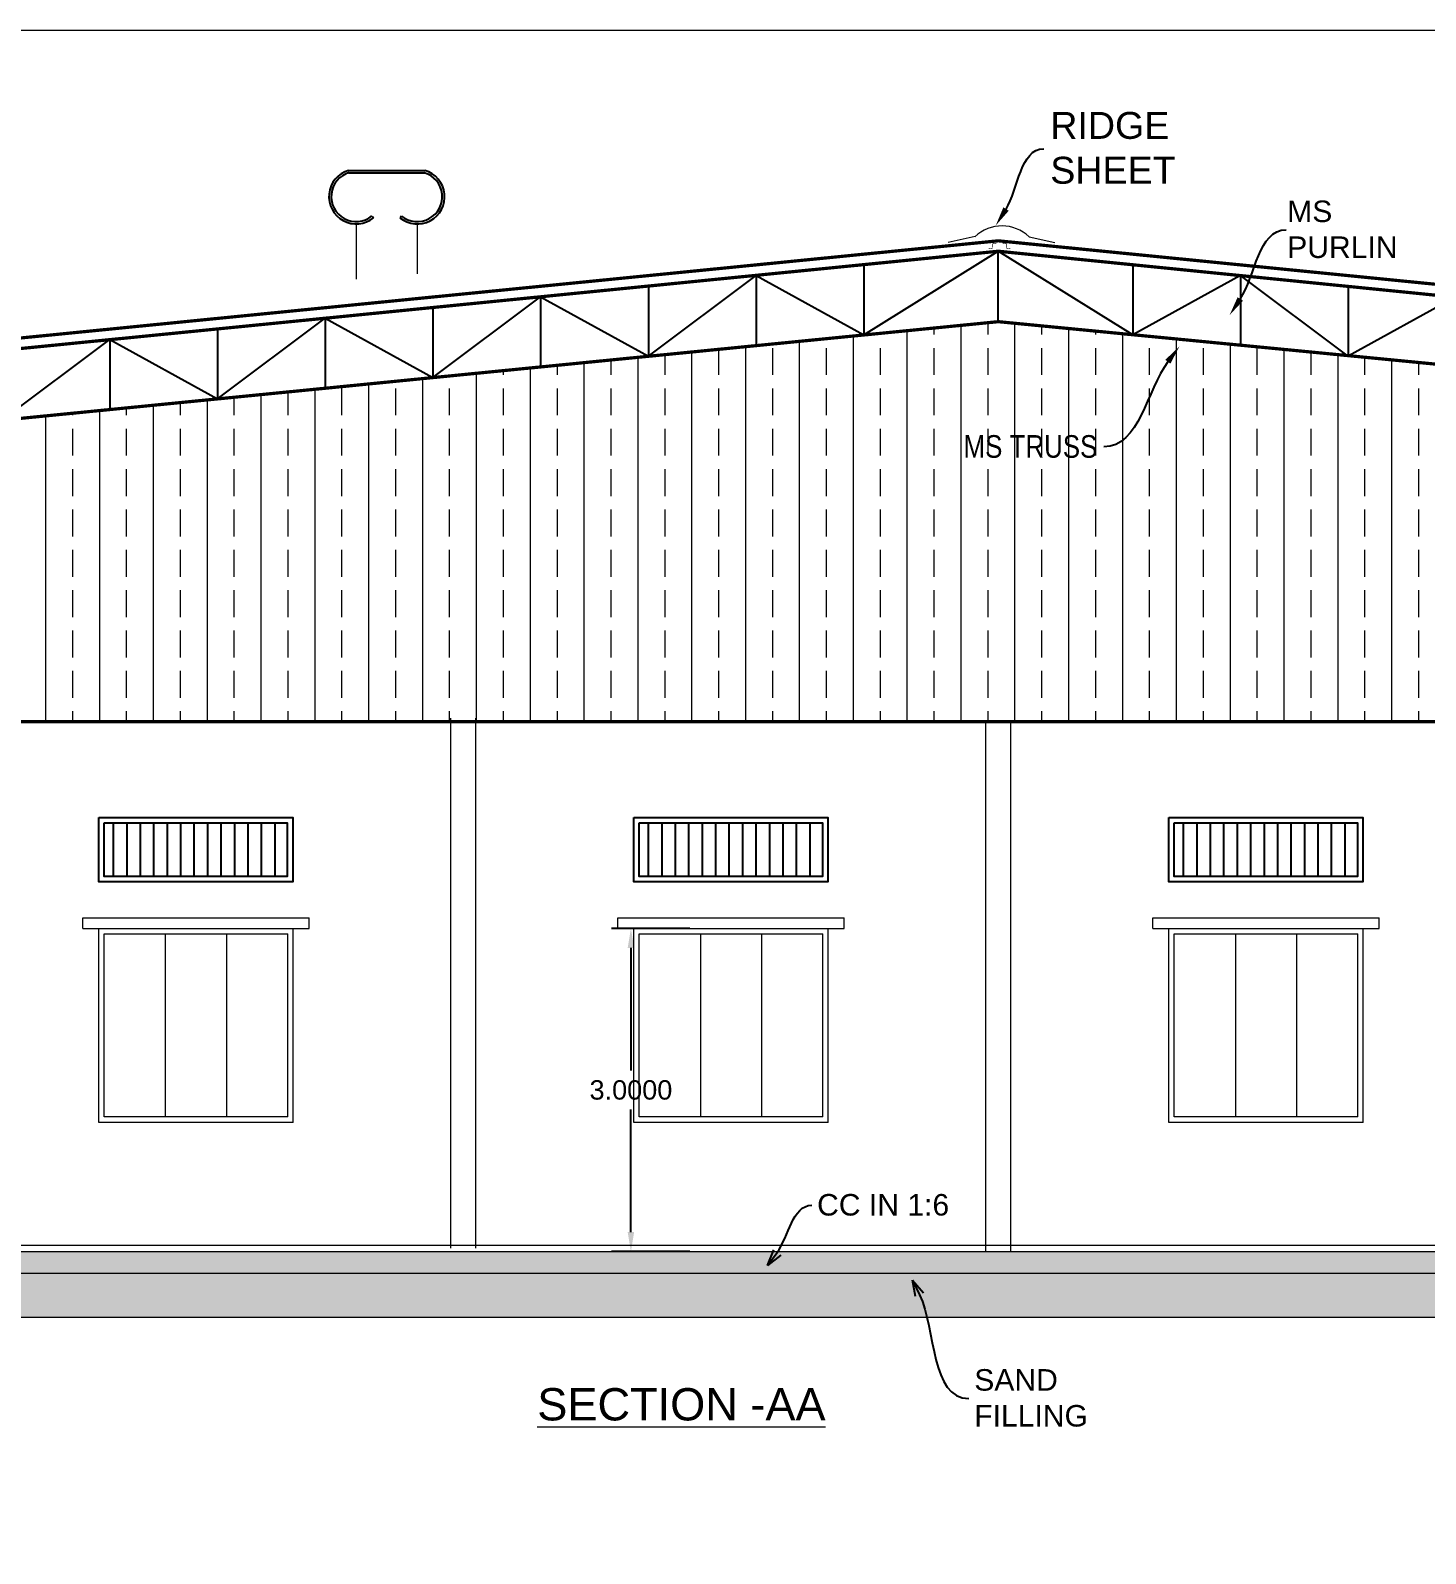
# Model space of a CAD drawing. Header units: metres. Extents: x 1521 to 1862, y -130 to 121.
# Drawn here: x 1533.78 to 1546.74, y -2.69 to 11.46 of the extents above; entities that cross this region are included whole.
import ezdxf
from ezdxf import colors
from ezdxf.entities.mleader import LeaderData, LeaderLine
from ezdxf.math import Vec2, Vec3

# ---------------------------------------------------------------- set-up
doc = ezdxf.new("R2010")
doc.units = ezdxf.units.M
doc.header["$MEASUREMENT"] = 0
doc.layers.get('DEFPOINTS').update_dxf_attribs({"lineweight": 9})
doc.layers.add('A-WALL', color=250, linetype='Continuous', lineweight=30)
for name, color, linetype in [('BLK_1_FLR_0_REGULAR_ROOM_1', 4, 'Continuous'), ('TAG', 8, 'Continuous'), ('WALL', 251, 'Continuous')]:
    doc.layers.add(name, color=color, linetype=linetype)
doc.styles.add('2', font='arial.ttf', dxfattribs={"height": 0.23})
doc.styles.add('MT', font='swissc.ttf', dxfattribs={"height": 0.3})
doc.styles.get("Standard").update_dxf_attribs({"font": 'arial.ttf'})
doc.dimstyles.get("Standard").update_dxf_attribs({"dimtxt": 0.18, "dimasz": 0.18, "dimexe": 0.18, "dimexo": 0.0625, "dimgap": 0.09, "dimtad": 0, "dimtih": 1, "dimtoh": 1, "dimdec": 4, "dimzin": 0, "dimdsep": 46, "dimtxsty": 'Standard', "dimcen": 0.09, "dimadec": 0, "dimazin": 0, "dimtfac": 1, "dimtdec": 4, "dimtofl": 0, "dimtmove": 0, "dimatfit": 3, "dimfxl": 0, "dimtolj": 1, "dimtzin": 0, "dimarcsym": 0})

# ---------------------------------------------------------------- blocks, each defined once
blk = doc.blocks.new('_Open30')
at = {"color": 0, "linetype": 'ByBlock', "lineweight": -2}
for p, q in [((-1, 0.268), (0, 0)), ((0, 0), (-1, -0.268)), ((0, 0), (-1, 0))]:
    blk.add_line(p, q, dxfattribs=at)
blk = doc.blocks.new('A$C1C3136BA')
at = {"layer": 'TAG', "ltscale": 0.25}
for p, q in [((0.227, 0.62), (1.113, 0.62)), ((0.227, 0.593), (1.113, 0.593)), ((0.499, 0.091), (0.516, 0.07)), ((0.841, 0.091), (0.824, 0.07))]:
    blk.add_line(p, q, dxfattribs=at)
for centre, radius, start, end in [((0.315, 0.316), 0.317, 106.2596, 309.2134), ((0.315, 0.316), 0.29, 106.2596, 309.2134), ((1.024, 0.316), 0.317, 230.7866, 73.7404), ((1.024, 0.316), 0.29, 230.7866, 73.7404)]:
    blk.add_arc(centre, radius, start, end, dxfattribs=at)
blk = doc.blocks.new('*D317')
at = {"layer": 'BLK_1_FLR_0_REGULAR_ROOM_1', "color": 0, "lineweight": -2}
for p, q in [((1539.905, 3.116), (1539.178, 3.116)), ((1539.358, 2.936), (1539.358, 1.798)), ((1539.358, 0.296), (1539.358, 1.434)), ((1539.905, 0.116), (1539.178, 0.116))]:
    blk.add_line(p, q, dxfattribs=at)
at = {"layer": 'BLK_1_FLR_0_REGULAR_ROOM_1', "color": 0}
for points in [[(1539.328, 2.936), (1539.388, 2.936), (1539.358, 3.116)], [(1539.328, 0.296), (1539.388, 0.296), (1539.358, 0.116)]]:
    blk.add_solid(points, dxfattribs=at)
at = {"layer": 'DEFPOINTS', "color": 0}
for p in [(1539.358, 3.116), (1539.968, 3.116), (1539.968, 0.116)]:
    blk.add_point(p, dxfattribs=at)
at = {"layer": 'BLK_1_FLR_0_REGULAR_ROOM_1', "color": 0, "insert": (1539.358, 1.616), "char_height": 0.18, "attachment_point": 5}
blk.add_mtext('\\A1;3.0000', dxfattribs=at)

msp = doc.modelspace()

# ---------------------------------------------------------------- hatches: boundary and pattern name
at = {"layer": 'A-WALL', "lineweight": 5, "ltscale": 5}
h = msp.add_hatch(dxfattribs=at)
h.set_pattern_fill('ANSI33', color=256, scale=2, angle=45)
h.set_pattern_definition([(90, (147.42434, 49.2592), (-0.5, 0), []), (90, (147.67434, 49.5092), (-0.5, 0), [0.25, -0.125])])
h.paths.add_polyline_path([(1558.01976, 7.24508), (1557.97664, 7.27719), (1556.05743, 7.46359), (1556.01976, 7.44299), (1555.98237, 7.47088), (1554.05168, 7.6584), (1554.01976, 7.64091), (1553.98807, 7.66458), (1552.04596, 7.85321), (1552.01976, 7.83882), (1551.99375, 7.85828), (1550.04025, 8.04802), (1550.01976, 8.03673), (1549.99941, 8.05199), (1548.03457, 8.24282), (1548.01976, 8.23465), (1548.00505, 8.24569), (1546.02891, 8.43763), (1546.01976, 8.43256), (1546.01067, 8.4394), (1544.02327, 8.63243), (1544.01976, 8.63048), (1544.0154, 8.63319), (1542.76976, 8.75417), (1527.51976, 7.24508), (1527.51976, 5.18945), (1527.74976, 5.18945), (1527.74976, 5.03867), (1557.78976, 5.03867), (1557.78976, 5.18945), (1558.01976, 5.18945)])
h.paths.add_polyline_path([(1542.4666, 7.3666), (1543.75606, 7.3666), (1543.75606, 7.80637), (1542.4666, 7.80637)], flags=24)
h = msp.add_hatch(dxfattribs=at)
h.set_pattern_fill('AR-CONC', color=256, scale=0.01524, style=0)
h.set_pattern_definition([(50, (-11406.98067, 36796.77063), (0.10931045183, -0.00956342537), [0.01143, -0.12573]), (355, (-11406.98067, 36796.77063), (-0.02114570324, 0.11463408118), [0.009144, -0.100584]), (100.45144446, (-11406.97156, 36796.76983), (0.08816474824, 0.10507065463), [0.00971400526, -0.10685405787]), (46.1842, (-11406.98067, 36796.80111), (0.1626475788, -0.0252251384), [0.017145, -0.188595]), (96.6356355, (-11406.96711, 36796.79901), (0.1424424805, 0.14845567476), [0.0145710161, -0.160281177]), (351.184164, (-11406.98067, 36796.80111), (0.1424424804, 0.1484556747), [0.013716, -0.15087600016]), (21, (-11406.96543, 36796.79349), (0.09096863474, -0.06135911894), [0.01143, -0.12573]), (326, (-11406.96543, 36796.79349), (0.0370812566, 0.11051286687), [0.009144, -0.100584]), (71.45144474, (-11406.95785, 36796.78838), (0.12804989022, 0.0491537477), [0.00971400496, -0.10685405787]), (37.5, (-11406.98067, 36796.77063), (0.00185316195, 0.050733023325), [0, -0.0993648, 0, -0.102108, 0, -0.100965]), (7.5, (-11406.98067, 36796.77063), (0.04009179751, 0.06010834489), [0, -0.0582168, 0, -0.0970788, 0, -0.038481]), (327.5, (-11407.014653, 36796.77063), (0.081354539274, -0.003437362452), [0, -0.0381, 0, -0.118872, 0, -0.157734]), (317.5, (-11407.02989, 36796.77063), (0.08887757221, 0.01525599931), [0, -0.04953, 0, -0.0789432, 0, -0.112014])])
edge = h.paths.add_edge_path()
edge.add_spline(control_points=[(1546.07012, 0.10673), (1546.07228, 0.10967), (1546.0744, 0.11267), (1546.07649, 0.11573)], knot_values=[0, 0, 0, 0, 0.010933, 0.010933, 0.010933, 0.010933], degree=3, periodic=0)
edge.add_line((1546.07649, 0.11573), (1528.08959, 0.11573))
edge.add_line((1528.08959, 0.11573), (1528.08959, -0.08616))
edge.add_line((1528.08959, -0.08616), (1557.45759, -0.08616))
edge.add_line((1557.45759, -0.08616), (1557.45759, 0.11573))
edge.add_line((1557.45759, 0.11573), (1546.07659, 0.11573))
h = msp.add_hatch(dxfattribs=at)
h.set_pattern_fill('AR-SAND', color=256, scale=0.0508, style=0)
h.set_pattern_definition([(37.5, (-11406.98067, 36796.77063), (-0.0032000626, 0.09788264747), [0, -0.077216, 0, -0.08636, 0, -0.08255]), (7.5, (-11406.98067, 36796.77063), (0.08990465663, 0.1433650201), [0, -0.041656, 0, -0.069596, 0, -0.02667]), (327.5, (-11407.04315, 36796.77063), (0.15819840658, 0.00028747992), [0, -0.0254, 0, -0.09144, 0, -0.11938]), (317.5, (-11407.04315, 36796.77063), (0.1527112315, 0.0445859187), [0, -0.0127, 0, -0.059944, 0, -0.06858])])
h.paths.add_polyline_path([(1557.45759, -0.08616), (1528.08959, -0.08616), (1528.08959, -0.49389), (1557.45759, -0.49389)])
at = {"layer": 'WALL'}
h = msp.add_hatch(dxfattribs=at)
h.set_pattern_fill('ANSI31', color=256, angle=45)
h.set_pattern_definition([(90, (-601.57156, 2045.42591), (-0.125, 0), [])])
h.paths.add_polyline_path([(1534.46726, 4.0994), (1534.46726, 3.5994), (1536.16726, 3.5994), (1536.16726, 4.0994)])
h = msp.add_hatch(dxfattribs=at)
h.set_pattern_fill('ANSI31', color=256, angle=45)
h.set_pattern_definition([(90, (-596.60323, 2045.42591), (-0.125, 0), [])])
h.paths.add_polyline_path([(1539.43559, 4.0994), (1539.43559, 3.5994), (1541.13559, 3.5994), (1541.13559, 4.0994)])
h = msp.add_hatch(dxfattribs=at)
h.set_pattern_fill('ANSI31', color=256, angle=45)
h.set_pattern_definition([(90, (-591.6349, 2045.42591), (-0.125, 0), [])])
h.paths.add_polyline_path([(1544.40392, 4.0994), (1544.40392, 3.5994), (1546.10392, 3.5994), (1546.10392, 4.0994)])

# ---------------------------------------------------------------- linework, layer by layer
for p, q in [((1541.51976, 8.63048), (1542.76976, 9.40857)), ((1542.76976, 8.75417), (1542.76976, 9.40857)), ((1544.01976, 8.63048), (1542.76976, 9.40857)), ((1541.51976, 9.28412), (1541.51976, 8.63048)), ((1544.01976, 9.28412), (1544.01976, 8.63048)), ((1539.51976, 8.43256), (1540.51976, 9.18457)), ((1539.51976, 9.08501), (1539.51976, 8.43256)), ((1540.51976, 9.18457), (1540.51976, 8.53152)), ((1540.51976, 9.18457), (1541.51976, 8.63048)), ((1545.01976, 9.18457), (1544.01976, 8.63048)), ((1545.01976, 9.18457), (1545.01976, 8.53152)), ((1546.01976, 8.43256), (1545.01976, 9.18457)), ((1546.01976, 9.08501), (1546.01976, 8.43256)), ((1537.51976, 8.23465), (1538.51976, 8.98546)), ((1538.51976, 8.98546), (1538.51976, 8.33361)), ((1538.51976, 8.98546), (1539.51976, 8.43256)), ((1547.01976, 8.98546), (1546.01976, 8.43256)), ((1535.51976, 8.03673), (1536.51976, 8.78634)), ((1536.51976, 8.78634), (1536.51976, 8.13569)), ((1536.51976, 8.78634), (1537.51976, 8.23465)), ((1537.51976, 8.8859), (1537.51976, 8.23465)), ((1535.51976, 8.68679), (1535.51976, 8.03673)), ((1533.51976, 7.83882), (1534.51976, 8.58723)), ((1534.51976, 8.58723), (1534.51976, 7.93778)), ((1534.51976, 8.58723), (1535.51976, 8.03673))]:
    msp.add_line(p, q)
at = {"layer": 'A-WALL', "lineweight": 5, "ltscale": 5}
for p, q in [((1536.80762, 9.66138), (1536.80762, 9.14919)), ((1537.3741, 9.66138), (1537.3741, 9.19934)), ((1542.55405, 9.54458), (1542.30486, 9.48912)), ((1543.05625, 9.54236), (1543.29545, 9.48912)), ((1537.68642, 0.14741), (1537.68642, 5.07035)), ((1537.91642, 0.14741), (1537.91642, 5.07035)), ((1542.65476, 0.11573), (1542.65476, 5.03867)), ((1542.88476, 0.11573), (1542.88476, 5.03867)), ((1534.26726, 3.21573), (1536.37126, 3.21573)), ((1534.26726, 3.11573), (1534.26726, 3.21573)), ((1534.26726, 3.11573), (1536.37126, 3.11573)), ((1534.41726, 1.31573), (1534.41726, 3.11573)), ((1534.41726, 3.11573), (1536.22126, 3.11573)), ((1536.22126, 1.31573), (1536.22126, 3.11573)), ((1536.37126, 3.11573), (1536.37126, 3.21573)), ((1539.23559, 3.21573), (1541.33959, 3.21573)), ((1539.23559, 3.11573), (1539.23559, 3.21573)), ((1539.23559, 3.11573), (1541.33959, 3.11573)), ((1539.38559, 1.31573), (1539.38559, 3.11573)), ((1539.38559, 3.11573), (1541.18959, 3.11573)), ((1541.18959, 1.31573), (1541.18959, 3.11573)), ((1541.33959, 3.11573), (1541.33959, 3.21573)), ((1544.20392, 3.21573), (1546.30792, 3.21573)), ((1544.20392, 3.11573), (1544.20392, 3.21573)), ((1544.20392, 3.11573), (1546.30792, 3.11573)), ((1544.35392, 1.31573), (1544.35392, 3.11573)), ((1544.35392, 3.11573), (1546.15792, 3.11573)), ((1546.15792, 1.31573), (1546.15792, 3.11573)), ((1546.30792, 3.11573), (1546.30792, 3.21573)), ((1534.46726, 1.36573), (1534.46726, 3.06573)), ((1534.46726, 3.06573), (1536.17126, 3.06573)), ((1535.03426, 3.06573), (1535.03426, 1.36573)), ((1535.60126, 3.06573), (1535.60126, 1.36573)), ((1536.17126, 1.36573), (1536.17126, 3.06573)), ((1539.43559, 1.36573), (1539.43559, 3.06573)), ((1539.43559, 3.06573), (1541.13959, 3.06573)), ((1540.00259, 3.06573), (1540.00259, 1.36573)), ((1540.56959, 3.06573), (1540.56959, 1.36573)), ((1541.13959, 1.36573), (1541.13959, 3.06573)), ((1544.40392, 1.36573), (1544.40392, 3.06573)), ((1544.40392, 3.06573), (1546.10792, 3.06573)), ((1544.97092, 3.06573), (1544.97092, 1.36573)), ((1545.53792, 3.06573), (1545.53792, 1.36573)), ((1546.10792, 1.36573), (1546.10792, 3.06573)), ((1536.22126, 1.31573), (1534.41726, 1.31573)), ((1536.17126, 1.36573), (1534.46726, 1.36573)), ((1541.18959, 1.31573), (1539.38559, 1.31573)), ((1541.13959, 1.36573), (1539.43559, 1.36573)), ((1546.15792, 1.31573), (1544.35392, 1.31573)), ((1546.10792, 1.36573), (1544.40392, 1.36573)), ((1527.96976, 0.17616), (1558.13959, 0.17616)), ((1527.51976, 0.11573), (1557.45759, 0.11573)), ((1528.08959, -0.49389), (1557.45759, -0.49389))]:
    msp.add_line(p, q, dxfattribs=at)
msp.add_lwpolyline([(1638.18075, 11.4595), (1520.51329, 11.4595), (1520.51329, -71.32477), (1638.18075, -71.32477)], close=True, dxfattribs=at)
for points in [[(1527.2626, 7.96337, 0.03, 0.03, 0), (1542.76976, 9.50536, 0.03, 0.03, 0), (1558.27872, 7.96298, 0, 0, 0)], [(1527.74976, 5.03867, 0.03, 0.03, 0), (1557.78976, 5.03867, 0, 0, 0)]]:
    msp.add_lwpolyline(points, format="xyseb", dxfattribs=at)
at = {"layer": 'A-WALL', "lineweight": 5, "ltscale": 5, "const_width": 0.00529}
for points in [[(1542.67723, 9.43038), (1542.71592, 9.43672), (1542.71343, 9.47633), (1542.75244, 9.48286)], [(1542.88462, 9.43038), (1542.84593, 9.43672), (1542.84842, 9.47633), (1542.80941, 9.48286)]]:
    msp.add_lwpolyline(points, dxfattribs=at)
at = {"layer": 'A-WALL', "lineweight": 5, "ltscale": 5}
msp.add_lwpolyline([(1542.76976, 9.40857, 0.03, 0.03, 0), (1527.36804, 7.87523, 0, 0, 0), (1527.51976, 7.24508, 0.03, 0.03, 0), (1542.76976, 8.75417, 0.03, 0.03, 0), (1558.01976, 7.273, 0.01, 0.01, 0), (1558.17318, 7.85935, 0.03, 0.03, 0)], format="xyseb", close=True, dxfattribs=at)
msp.add_lwpolyline([(1528.08959, -0.08616), (1557.45759, -0.08616)], dxfattribs=at)
msp.add_arc((1542.80397, 9.2773), 0.36592, 46.415299, 133.42913, dxfattribs=at)
at = {"layer": 'WALL'}
for points in [[(1534.41726, 4.1494), (1536.21726, 4.1494), (1536.21726, 3.5494), (1534.41726, 3.5494)], [(1539.38559, 4.1494), (1541.18559, 4.1494), (1541.18559, 3.5494), (1539.38559, 3.5494)], [(1544.35392, 4.1494), (1546.15392, 4.1494), (1546.15392, 3.5494), (1544.35392, 3.5494)], [(1534.46726, 4.0994), (1536.16726, 4.0994), (1536.16726, 3.5994), (1534.46726, 3.5994)], [(1534.46726, 4.0994), (1536.16726, 4.0994), (1536.16726, 3.5994), (1534.46726, 3.5994)], [(1539.43559, 4.0994), (1541.13559, 4.0994), (1541.13559, 3.5994), (1539.43559, 3.5994)], [(1539.43559, 4.0994), (1541.13559, 4.0994), (1541.13559, 3.5994), (1539.43559, 3.5994)], [(1544.40392, 4.0994), (1546.10392, 4.0994), (1546.10392, 3.5994), (1544.40392, 3.5994)], [(1544.40392, 4.0994), (1546.10392, 4.0994), (1546.10392, 3.5994), (1544.40392, 3.5994)]]:
    msp.add_lwpolyline(points, close=True, dxfattribs=at)

# ---------------------------------------------------------------- block references
at = {"layer": 'A-WALL', "lineweight": 5, "ltscale": 5, "xscale": 0.7999999999970333, "yscale": 0.7999999999970333, "zscale": 0.7999999999970333, "rotation": 359.9658001802999}
msp.add_blockref('A$C1C3136BA', (1536.55465, 9.6632), dxfattribs=at)

# ---------------------------------------------------------------- texts
at = {"layer": 'A-WALL', "lineweight": 5, "ltscale": 5, "style": '2'}
msp.add_text('%%USECTION -AA', height=0.3, dxfattribs=at).set_placement((1538.48852, -1.45333))

# ---------------------------------------------------------------- dimensions: what is measured, and where the dimension line sits
at = {"layer": 'BLK_1_FLR_0_REGULAR_ROOM_1', "color": 4}
dim = msp.add_aligned_dim(p1=(1539.96781, 0.11573), p2=(1539.96781, 3.11573), distance=0.6102, dimstyle='Standard', dxfattribs=at)
dim.commit()
dim.dimension.update_dxf_attribs({"geometry": '*D317', "text_midpoint": (1539.35761, 1.61573)})

# ---------------------------------------------------------------- leaders
at = {"layer": 'A-WALL', "lineweight": 5, "ltscale": 5}
ml = msp.add_multileader_mtext('Standard', dxfattribs=at)
ml.set_content('RIDGE \\PSHEET', color=256)
ml.set_leader_properties(color=1)
ml.build(insert=Vec2(0, 0))
ml.multileader.update_dxf_attribs({"leader_type": 2, "text_left_attachment_type": 2, "text_right_attachment_type": 2, "dogleg_length": 0.36, "arrow_head_size": 0.18})
ctx = ml.context
ctx.base_point, ctx.char_height, ctx.arrow_head_size, ctx.landing_gap_size, ctx.plane_origin = Vec3(1543.19225, 10.3604), 0.25, 0.18, 0.06, Vec3(1542.74599, 9.64775)
ctx.left_attachment, ctx.right_attachment = 2, 2
notes = []
notes.append((ctx, [(0, (1, 1, 0), (1542.83225, 10.3604), (1, 0), 0.36, [(0, [(1542.74599, 9.64775)], 0, [])])]))
ctx.mtext.insert, ctx.mtext.flow_direction = Vec3(1543.25225, 10.70258), 5
ml = msp.add_multileader_mtext('Standard', dxfattribs=at)
ml.set_content('MS \\PPURLIN', color=256)
ml.set_leader_properties(color=1)
ml.build(insert=Vec2(0, 0))
ml.multileader.update_dxf_attribs({"leader_type": 2, "text_left_attachment_type": 2, "text_right_attachment_type": 2, "dogleg_length": 0.36, "arrow_head_size": 0.18})
ctx = ml.context
ctx.base_point, ctx.char_height, ctx.arrow_head_size, ctx.landing_gap_size, ctx.plane_origin = Vec3(1545.44245, 9.60783), 0.2, 0.18, 0.01, Vec3(1539.41711, 7.63459)
ctx.left_attachment, ctx.right_attachment = 2, 2
notes.append((ctx, [(0, (1, 1, 0), (1545.08245, 9.60783), (1, 0), 0.36, [(0, [(1544.91711, 8.81459)], 0, [])])]))
ctx.mtext.insert, ctx.mtext.flow_direction = Vec3(1545.45245, 9.8793), 5
ml = msp.add_multileader_mtext('Standard', dxfattribs=at)
ml.set_content('MS TRUSS', color=256, style='MT')
ml.set_leader_properties(color=1)
ml.build(insert=Vec2(0, 0))
ml.multileader.update_dxf_attribs({"leader_type": 2, "text_left_attachment_type": 2, "text_right_attachment_type": 2, "dogleg_length": 0.36, "arrow_head_size": 0.18})
ctx = ml.context
ctx.base_point, ctx.char_height, ctx.arrow_head_size, ctx.landing_gap_size, ctx.plane_origin = Vec3(1542.47751, 7.5901), 0.21, 0.18, 0.06, Vec3(1540.24731, 8.99367)
ctx.left_attachment, ctx.right_attachment, ctx.text_align_type = 2, 2, 2
notes.append((ctx, [(1, (1, 1, 0), (1544.10951, 7.5901), (-1, 0), 0.36, [(0, [(1544.45232, 8.52565)], 0, [])])]))
ctx.mtext.insert, ctx.mtext.alignment, ctx.mtext.flow_direction = Vec3(1543.68951, 7.70001), 3, 5
ml = msp.add_multileader_mtext('Standard', dxfattribs=at)
ml.set_content('CC IN 1:6', color=254, style='2')
ml.set_leader_properties(color=253)
ml.set_arrow_properties(name='OPEN30')
ml.build(insert=Vec2(0, 0))
ml.multileader.update_dxf_attribs({"leader_type": 2, "text_left_attachment_type": 2, "text_right_attachment_type": 2, "dogleg_length": 0.36, "arrow_head_size": 0.15})
ctx = ml.context
ctx.base_point, ctx.char_height, ctx.arrow_head_size, ctx.landing_gap_size, ctx.plane_origin = Vec3(1541.03695, 0.54528), 0.2, 0.15, 0.05, Vec3(1540.62775, -0.01435)
ctx.left_attachment, ctx.right_attachment = 2, 2
notes.append((ctx, [(0, (1, 1, 0), (1540.67695, 0.54528), (1, 0), 0.36, [(0, [(1540.62775, -0.01435)], 0, [])])]))
ctx.mtext.insert, ctx.mtext.flow_direction = Vec3(1541.08695, 0.65008), 5
ml = msp.add_multileader_mtext('Standard', dxfattribs=at)
ml.set_content('SAND \\PFILLING', color=254, style='2')
ml.set_leader_properties(color=253)
ml.set_arrow_properties(name='OPEN30')
ml.build(insert=Vec2(0, 0))
ml.multileader.update_dxf_attribs({"leader_type": 2, "text_left_attachment_type": 2, "text_right_attachment_type": 2, "dogleg_length": 0.36, "arrow_head_size": 0.15})
ctx = ml.context
ctx.base_point, ctx.char_height, ctx.arrow_head_size, ctx.landing_gap_size, ctx.plane_origin = Vec3(1542.49654, -1.25054), 0.2, 0.15, 0.05, Vec3(1555.67853, -0.15024)
ctx.left_attachment, ctx.right_attachment = 2, 2
notes.append((ctx, [(0, (1, 1, 0), (1542.13654, -1.25054), (1, 0), 0.36, [(0, [(1541.97353, -0.15024)], 0, [])])]))
ctx.mtext.insert, ctx.mtext.flow_direction = Vec3(1542.54654, -0.97666), 5
for ctx, leaders in notes:
    for number, flags, end, landing, length, lines in leaders:
        leader = LeaderData()
        leader.index, (leader.has_last_leader_line, leader.has_dogleg_vector, leader.attachment_direction) = number, flags
        leader.last_leader_point, leader.dogleg_vector, leader.dogleg_length = Vec3(end), Vec3(landing), length
        for number, points, colour, breaks in lines:
            line = LeaderLine()
            line.index, line.vertices, line.color, line.breaks = number, Vec3.list(points), colors.encode_raw_color(colour), breaks
            leader.lines.append(line)
        ctx.leaders.append(leader)

doc.saveas('drawing.dxf')
